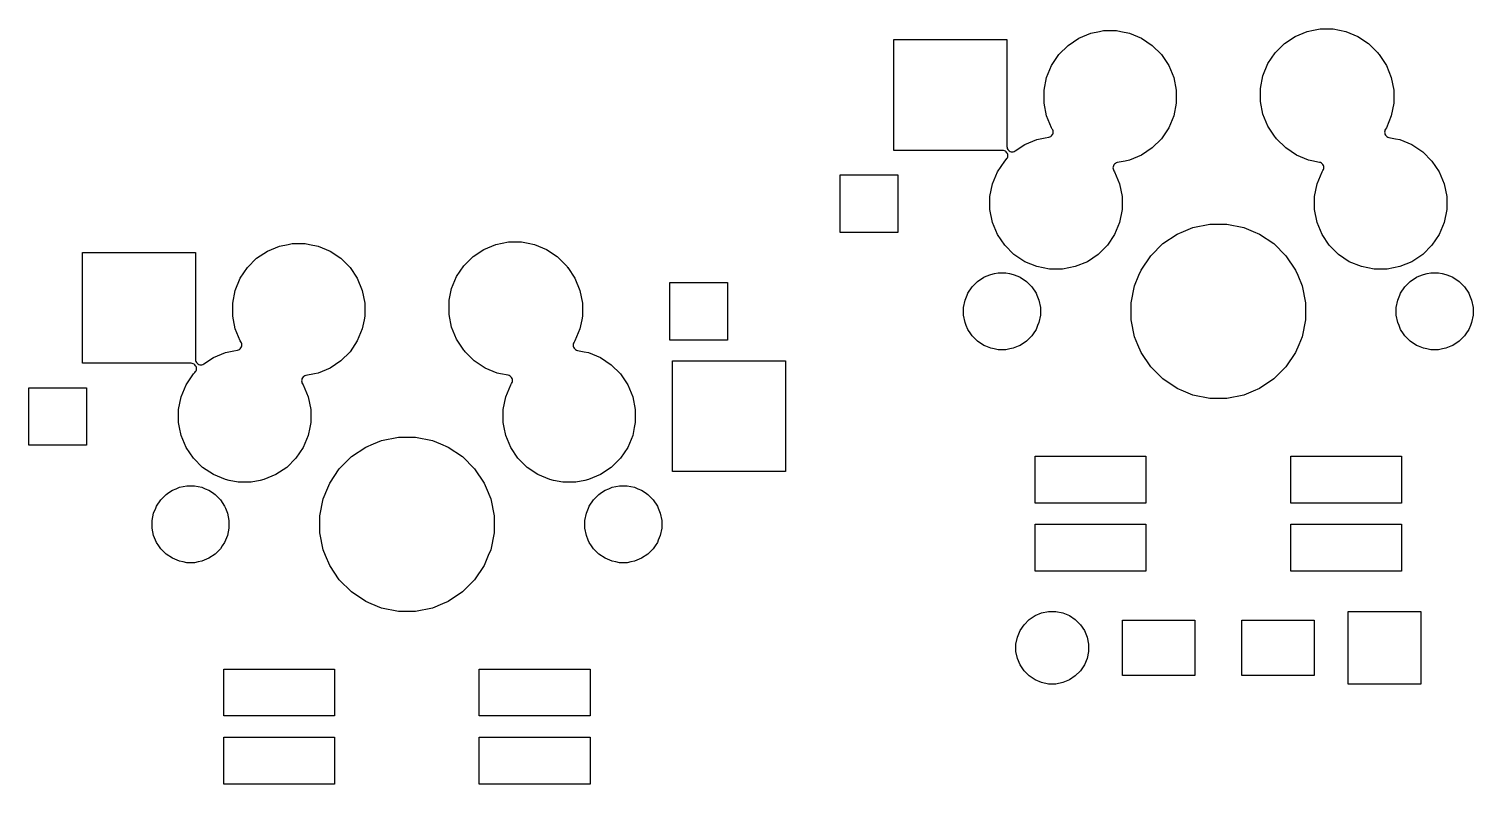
# Model space of a CAD drawing. Extents: x -9 to 124, y -88 to 15.
# Drawn here: x 29.22 to 63.13, y -3.1 to 14.63 of the extents above; entities that cross this region are included whole.
import ezdxf

# ---------------------------------------------------------------- set-up
doc = ezdxf.new("R2010")
doc.units = 0
doc.layers.add('BLACK', color=7, linetype='CONTINUOUS')

msp = doc.modelspace()

# ---------------------------------------------------------------- linework, layer by layer
at = {"layer": 'BLACK', "linetype": 'CONTINUOUS'}
for p, q in [((54.3587, 14.5714), (54.4572, 14.591)), ((54.4572, 14.591), (54.7628, 14.591)), ((54.7628, 14.591), (54.8613, 14.5714)), ((59.2376, 14.5714), (59.3874, 14.6012)), ((59.3874, 14.6012), (59.5372, 14.631)), ((59.5372, 14.631), (59.8428, 14.631)), ((59.8428, 14.631), (59.9926, 14.6012)), ((59.9926, 14.6012), (60.1424, 14.5714)), ((49.534, 11.779), (49.534, 14.381)), ((49.534, 14.381), (52.186, 14.381)), ((52.186, 14.381), (52.186, 11.8681)), ((53.4053, 14.0287), (53.6213, 14.2447)), ((53.6213, 14.2447), (53.8753, 14.4145)), ((53.8753, 14.4145), (54.1576, 14.5314)), ((54.1576, 14.5314), (54.3587, 14.5714)), ((54.8613, 14.5714), (55.0624, 14.5314)), ((55.0624, 14.5314), (55.3447, 14.4145)), ((55.3447, 14.4145), (55.5987, 14.2447)), ((55.5987, 14.2447), (55.8147, 14.0287)), ((58.4853, 14.0687), (58.7013, 14.2847)), ((58.7013, 14.2847), (58.9553, 14.4545)), ((58.9553, 14.4545), (59.2376, 14.5714)), ((60.1424, 14.5714), (60.4247, 14.4545)), ((60.4247, 14.4545), (60.6787, 14.2847)), ((60.6787, 14.2847), (60.8947, 14.0687)), ((53.2355, 13.7747), (53.4053, 14.0287)), ((55.8147, 14.0287), (55.9845, 13.7747)), ((58.3155, 13.8147), (58.4853, 14.0687)), ((60.8947, 14.0687), (60.908, 14.0488)), ((60.908, 14.0488), (60.9236, 14.0299)), ((60.9236, 14.0299), (60.9247, 14.0287)), ((60.9247, 14.0287), (61.0945, 13.7747)), ((53.1186, 13.4924), (53.2355, 13.7747)), ((55.9845, 13.7747), (56.1014, 13.4924)), ((58.1986, 13.5324), (58.3155, 13.8147)), ((61.0945, 13.7747), (61.2114, 13.4924)), ((53.059, 13.1928), (53.1186, 13.4924)), ((56.1014, 13.4924), (56.161, 13.1928)), ((58.139, 13.2328), (58.1986, 13.5324)), ((58.139, 12.9272), (58.139, 13.2328)), ((61.2114, 13.4924), (61.271, 13.1928)), ((53.059, 12.8872), (53.059, 13.1928)), ((53.1186, 12.5876), (53.059, 12.8872)), ((56.161, 12.8872), (56.1014, 12.5876)), ((56.161, 13.1928), (56.161, 12.8872)), ((58.1986, 12.6276), (58.139, 12.9272)), ((61.271, 12.8872), (61.2114, 12.5876)), ((61.271, 13.1928), (61.271, 12.8872)), ((53.2355, 12.3053), (53.1186, 12.5876)), ((56.1014, 12.5876), (55.9845, 12.3053)), ((58.3155, 12.3453), (58.1986, 12.6276)), ((61.2114, 12.5876), (61.0945, 12.3053)), ((53.2523, 12.2802), (53.2355, 12.3053)), ((53.2355, 12.3053), (53.2355, 12.3053)), ((53.2639, 12.2586), (53.2523, 12.2802)), ((53.271, 12.2351), (53.2639, 12.2586)), ((53.2734, 12.2107), (53.271, 12.2351)), ((53.271, 12.1863), (53.2734, 12.2107)), ((55.9845, 12.3053), (55.8147, 12.0513)), ((58.4853, 12.0913), (58.3155, 12.3453)), ((61.0555, 12.2298), (61.0531, 12.2055)), ((61.0626, 12.2533), (61.0555, 12.2298)), ((61.0741, 12.2749), (61.0626, 12.2533)), ((61.0945, 12.3053), (61.0741, 12.2749)), ((52.186, 11.8681), (52.1884, 11.8438)), ((52.3804, 11.7642), (52.6053, 11.9145)), ((52.6053, 11.9145), (52.8876, 12.0314)), ((52.8876, 12.0314), (53.0877, 12.0712)), ((53.0877, 12.0712), (53.1728, 12.0881)), ((53.1728, 12.0881), (53.1962, 12.0952)), ((53.1962, 12.0952), (53.2178, 12.1068)), ((53.2178, 12.1068), (53.2368, 12.1223)), ((53.2368, 12.1223), (53.2523, 12.1413)), ((53.2523, 12.1413), (53.2639, 12.1629)), ((53.2639, 12.1629), (53.271, 12.1863)), ((55.8147, 12.0513), (55.5987, 11.8353)), ((58.4864, 12.0901), (58.4853, 12.0913)), ((58.502, 12.0712), (58.4864, 12.0901)), ((58.5153, 12.0513), (58.502, 12.0712)), ((58.7313, 11.8353), (58.5153, 12.0513)), ((61.0531, 12.2055), (61.0555, 12.1811)), ((61.0555, 12.1811), (61.0626, 12.1576)), ((61.0626, 12.1576), (61.0741, 12.136)), ((61.0741, 12.136), (61.0897, 12.1171)), ((61.0897, 12.1171), (61.1086, 12.1015)), ((61.1086, 12.1015), (61.1302, 12.09)), ((61.1302, 12.09), (61.1537, 12.0829)), ((61.1537, 12.0829), (61.3124, 12.0513)), ((61.3124, 12.0513), (61.4124, 12.0314)), ((61.4124, 12.0314), (61.6947, 11.9145)), ((61.6947, 11.9145), (61.9487, 11.7447)), ((52.0838, 11.779), (49.534, 11.779)), ((51.9655, 11.2747), (52.1353, 11.5287)), ((52.1082, 11.7766), (52.0838, 11.779)), ((52.1316, 11.7695), (52.1082, 11.7766)), ((52.1532, 11.7579), (52.1316, 11.7695)), ((52.1353, 11.5287), (52.1722, 11.5656)), ((52.1722, 11.7424), (52.1532, 11.7579)), ((52.1877, 11.7234), (52.1722, 11.7424)), ((52.1722, 11.5656), (52.1877, 11.5846)), ((52.1993, 11.7018), (52.1877, 11.7234)), ((52.1877, 11.5846), (52.1993, 11.6062)), ((52.1884, 11.8438), (52.1955, 11.8203)), ((52.1955, 11.8203), (52.2071, 11.7987)), ((52.2064, 11.6784), (52.1993, 11.7018)), ((52.1993, 11.6062), (52.2064, 11.6296)), ((52.2088, 11.654), (52.2064, 11.6784)), ((52.2064, 11.6296), (52.2088, 11.654)), ((52.2071, 11.7987), (52.2226, 11.7798)), ((52.2226, 11.7798), (52.2416, 11.7642)), ((52.2416, 11.7642), (52.2632, 11.7527)), ((52.2632, 11.7527), (52.2866, 11.7456)), ((52.2866, 11.7456), (52.311, 11.7432)), ((52.311, 11.7432), (52.3354, 11.7456)), ((52.3354, 11.7456), (52.3588, 11.7527)), ((52.3588, 11.7527), (52.3804, 11.7642)), ((54.9639, 11.529), (54.7772, 11.4919)), ((55.0624, 11.5486), (54.9639, 11.529)), ((55.3447, 11.6655), (55.0624, 11.5486)), ((55.5987, 11.8353), (55.3447, 11.6655)), ((58.9853, 11.6655), (58.7313, 11.8353)), ((59.2676, 11.5486), (58.9853, 11.6655)), ((59.3451, 11.5332), (59.2676, 11.5486)), ((59.5263, 11.4971), (59.3451, 11.5332)), ((61.9487, 11.7447), (62.1647, 11.5287)), ((62.1647, 11.5287), (62.3345, 11.2747)), ((48.274, 9.854), (48.274, 11.206)), ((48.274, 11.206), (49.626, 11.206)), ((49.626, 11.206), (49.626, 9.854)), ((51.8486, 10.9924), (51.9655, 11.2747)), ((54.679, 11.3937), (54.6766, 11.3693)), ((54.6766, 11.3693), (54.679, 11.3449)), ((54.6861, 11.4171), (54.679, 11.3937)), ((54.679, 11.3449), (54.6861, 11.3214)), ((54.6977, 11.4387), (54.6861, 11.4171)), ((54.6861, 11.3214), (54.6977, 11.2998)), ((54.7132, 11.4577), (54.6977, 11.4387)), ((54.6977, 11.2998), (54.7145, 11.2747)), ((54.7322, 11.4732), (54.7132, 11.4577)), ((54.7145, 11.2747), (54.8314, 10.9924)), ((54.7538, 11.4848), (54.7322, 11.4732)), ((54.7772, 11.4919), (54.7538, 11.4848)), ((59.4686, 10.9924), (59.5855, 11.2747)), ((59.5498, 11.49), (59.5263, 11.4971)), ((59.5714, 11.4785), (59.5498, 11.49)), ((59.5903, 11.4629), (59.5714, 11.4785)), ((59.5855, 11.2747), (59.6059, 11.3051)), ((59.6059, 11.444), (59.5903, 11.4629)), ((59.6174, 11.4224), (59.6059, 11.444)), ((59.6059, 11.3051), (59.6174, 11.3267)), ((59.6245, 11.3989), (59.6174, 11.4224)), ((59.6174, 11.3267), (59.6245, 11.3502)), ((59.6269, 11.3745), (59.6245, 11.3989)), ((59.6245, 11.3502), (59.6269, 11.3745)), ((62.3345, 11.2747), (62.4514, 10.9924)), ((51.789, 10.6928), (51.8486, 10.9924)), ((54.8314, 10.9924), (54.891, 10.6928)), ((59.409, 10.6928), (59.4686, 10.9924)), ((62.4514, 10.9924), (62.511, 10.6928)), ((51.789, 10.3872), (51.789, 10.6928)), ((54.891, 10.6928), (54.891, 10.3872)), ((59.409, 10.3872), (59.409, 10.6928)), ((62.511, 10.6928), (62.511, 10.3872)), ((51.8486, 10.0876), (51.789, 10.3872)), ((54.891, 10.3872), (54.8314, 10.0876)), ((59.4686, 10.0876), (59.409, 10.3872)), ((62.511, 10.3872), (62.4514, 10.0876)), ((49.626, 9.854), (48.274, 9.854)), ((51.9655, 9.80533), (51.8486, 10.0876)), ((54.8314, 10.0876), (54.7145, 9.80533)), ((56.1814, 9.81217), (56.3355, 9.87602)), ((56.3355, 9.87602), (56.5535, 9.96632)), ((56.5535, 9.96632), (56.9486, 10.0449)), ((56.9486, 10.0449), (57.3514, 10.0449)), ((57.3514, 10.0449), (57.7465, 9.96632)), ((57.7465, 9.96632), (57.9645, 9.87602)), ((57.9645, 9.87602), (58.1186, 9.81217)), ((59.5855, 9.80533), (59.4686, 10.0876)), ((62.4514, 10.0876), (62.3345, 9.80533)), ((34.8253, 9.41448), (35.1076, 9.5314)), ((35.1076, 9.5314), (35.3087, 9.5714)), ((35.3087, 9.5714), (35.4072, 9.591)), ((35.4072, 9.591), (35.7128, 9.591)), ((35.7128, 9.591), (35.8113, 9.5714)), ((35.8113, 9.5714), (36.0124, 9.5314)), ((36.0124, 9.5314), (36.2947, 9.41448)), ((39.9053, 9.45448), (40.1876, 9.5714)), ((40.1876, 9.5714), (40.3374, 9.6012)), ((40.3374, 9.6012), (40.4872, 9.631)), ((40.4872, 9.631), (40.7928, 9.631)), ((40.7928, 9.631), (40.9426, 9.6012)), ((40.9426, 9.6012), (41.0924, 9.5714)), ((41.0924, 9.5714), (41.3747, 9.45448)), ((52.1353, 9.55129), (51.9655, 9.80533)), ((52.3513, 9.33526), (52.1353, 9.55129)), ((54.5447, 9.55129), (54.3287, 9.33526)), ((54.7145, 9.80533), (54.5447, 9.55129)), ((55.5616, 9.30355), (55.8465, 9.58838)), ((55.8465, 9.58838), (56.1814, 9.81217)), ((58.1186, 9.81217), (58.4535, 9.58838)), ((58.4535, 9.58838), (58.7384, 9.30355)), ((59.7553, 9.55129), (59.5855, 9.80533)), ((59.9713, 9.33526), (59.7553, 9.55129)), ((62.1647, 9.55129), (61.9487, 9.33526)), ((62.3345, 9.80533), (62.1647, 9.55129)), ((30.484, 6.779), (30.484, 9.381)), ((30.484, 9.381), (33.136, 9.381)), ((33.136, 9.381), (33.136, 6.86815)), ((34.3553, 9.02871), (34.5713, 9.24474)), ((34.5713, 9.24474), (34.8253, 9.41448)), ((36.2947, 9.41448), (36.5487, 9.24474)), ((36.5487, 9.24474), (36.7647, 9.02871)), ((39.4353, 9.0687), (39.6513, 9.28474)), ((39.6513, 9.28474), (39.9053, 9.45448)), ((41.3747, 9.45448), (41.6287, 9.28474)), ((41.6287, 9.28474), (41.8447, 9.0687)), ((52.6053, 9.16552), (52.3513, 9.33526)), ((52.8876, 9.0486), (52.6053, 9.16552)), ((54.0747, 9.16552), (53.7924, 9.0486)), ((54.3287, 9.33526), (54.0747, 9.16552)), ((55.3378, 8.96862), (55.5616, 9.30355)), ((58.7384, 9.30355), (58.9622, 8.96862)), ((60.2253, 9.16552), (59.9713, 9.33526)), ((60.5076, 9.0486), (60.2253, 9.16552)), ((61.6947, 9.16552), (61.4124, 9.0486)), ((61.9487, 9.33526), (61.6947, 9.16552)), ((34.1855, 8.77467), (34.3553, 9.02871)), ((36.7647, 9.02871), (36.9345, 8.77467)), ((39.2655, 8.81467), (39.4353, 9.0687)), ((41.8447, 9.0687), (41.858, 9.0488)), ((41.858, 9.0488), (41.8736, 9.02987)), ((41.8736, 9.02987), (41.8747, 9.02871)), ((41.8747, 9.02871), (42.0445, 8.77467)), ((51.6428, 8.79925), (51.6975, 8.82192)), ((51.6975, 8.82192), (51.8069, 8.86724)), ((51.8069, 8.86724), (51.894, 8.88457)), ((51.894, 8.88457), (51.9812, 8.9019)), ((51.9812, 8.9019), (52.1588, 8.9019)), ((52.1588, 8.9019), (52.246, 8.88457)), ((52.246, 8.88457), (52.3331, 8.86724)), ((52.3331, 8.86724), (52.4425, 8.82192)), ((52.4425, 8.82192), (52.4972, 8.79925)), ((53.0374, 9.0188), (52.8876, 9.0486)), ((53.1872, 8.989), (53.0374, 9.0188)), ((53.4928, 8.989), (53.1872, 8.989)), ((53.6426, 9.0188), (53.4928, 8.989)), ((53.7924, 9.0486), (53.6426, 9.0188)), ((55.1837, 8.59647), (55.287, 8.846)), ((55.287, 8.846), (55.3378, 8.96862)), ((58.9622, 8.96862), (59.013, 8.846)), ((59.013, 8.846), (59.1163, 8.59647)), ((60.6574, 9.0188), (60.5076, 9.0486)), ((60.8072, 8.989), (60.6574, 9.0188)), ((61.1128, 8.989), (60.8072, 8.989)), ((61.2626, 9.0188), (61.1128, 8.989)), ((61.4124, 9.0486), (61.2626, 9.0188)), ((61.8028, 8.79925), (61.8575, 8.82192)), ((61.8575, 8.82192), (61.9669, 8.86724)), ((61.9669, 8.86724), (62.054, 8.88457)), ((62.054, 8.88457), (62.1412, 8.9019)), ((62.1412, 8.9019), (62.3188, 8.9019)), ((62.3188, 8.9019), (62.406, 8.88457)), ((62.406, 8.88457), (62.4931, 8.86724)), ((62.4931, 8.86724), (62.6025, 8.82192)), ((62.6025, 8.82192), (62.6572, 8.79925)), ((34.009, 8.19276), (34.0686, 8.49241)), ((34.0686, 8.49241), (34.1855, 8.77467)), ((34.0686, 8.49241), (34.0686, 8.49241)), ((36.9345, 8.77467), (37.0514, 8.49241)), ((37.0514, 8.49241), (37.0514, 8.49241)), ((37.0514, 8.49241), (37.111, 8.19276)), ((39.1251, 8.41448), (39.1486, 8.53241)), ((39.1486, 8.53241), (39.2655, 8.81467)), ((42.0445, 8.77467), (42.1614, 8.49241)), ((42.1614, 8.49241), (42.1614, 8.49241)), ((42.1614, 8.49241), (42.221, 8.19276)), ((44.274, 7.324), (44.274, 8.676)), ((44.274, 8.676), (45.626, 8.676)), ((45.626, 8.676), (45.626, 7.324)), ((51.2707, 8.42721), (51.3694, 8.57493)), ((51.3694, 8.57493), (51.4951, 8.70055)), ((51.3694, 8.57493), (51.3694, 8.57493)), ((51.4951, 8.70055), (51.4961, 8.70122)), ((51.4961, 8.70122), (51.6428, 8.79925)), ((52.4972, 8.79925), (52.6439, 8.70122)), ((52.6439, 8.70122), (52.6449, 8.70055)), ((52.6449, 8.70055), (52.7706, 8.57493)), ((52.7706, 8.57493), (52.7706, 8.57493)), ((52.7706, 8.57493), (52.8693, 8.42721)), ((55.1051, 8.20141), (55.1837, 8.59647)), ((59.1163, 8.59647), (59.1949, 8.20141)), ((61.4307, 8.42721), (61.5294, 8.57493)), ((61.5294, 8.57493), (61.6551, 8.70055)), ((61.5294, 8.57493), (61.5294, 8.57493)), ((61.6551, 8.70055), (61.6561, 8.70122)), ((61.6561, 8.70122), (61.8028, 8.79925)), ((62.6572, 8.79925), (62.8039, 8.70122)), ((62.8039, 8.70122), (62.8049, 8.70055)), ((62.8049, 8.70055), (62.9306, 8.57493)), ((62.9306, 8.57493), (62.9306, 8.57493)), ((62.9306, 8.57493), (63.0293, 8.42721)), ((34.009, 7.88724), (34.009, 8.19276)), ((37.111, 8.19276), (37.111, 7.88724)), ((39.089, 8.23276), (39.095, 8.26307)), ((39.089, 7.92724), (39.089, 8.23276)), ((39.095, 8.26307), (39.1251, 8.41448)), ((42.221, 8.19276), (42.221, 7.88724)), ((51.1681, 8.08883), (51.2028, 8.26307)), ((51.2028, 8.26307), (51.2516, 8.381)), ((51.2516, 8.381), (51.2707, 8.42721)), ((52.8693, 8.42721), (52.8884, 8.381)), ((52.8884, 8.381), (52.9372, 8.26307)), ((52.9372, 8.26307), (52.9719, 8.08883)), ((55.1051, 7.79859), (55.1051, 8.20141)), ((59.1949, 8.20141), (59.1949, 7.79859)), ((61.3281, 8.08883), (61.3628, 8.26307)), ((61.3628, 8.26307), (61.4116, 8.381)), ((61.4116, 8.381), (61.4307, 8.42721)), ((63.0293, 8.42721), (63.0484, 8.381)), ((63.0484, 8.381), (63.0972, 8.26307)), ((63.0972, 8.26307), (63.1319, 8.08883)), ((34.0266, 7.79859), (34.009, 7.88724)), ((37.111, 7.88724), (37.0934, 7.79859)), ((39.1486, 7.62759), (39.089, 7.92724)), ((42.221, 7.88724), (42.2034, 7.79859)), ((51.1681, 7.91117), (51.1681, 8.08883)), ((51.2028, 7.73692), (51.1681, 7.91117)), ((52.9719, 7.91117), (52.9372, 7.73692)), ((52.9719, 8.08883), (52.9719, 7.91117)), ((61.3281, 7.91117), (61.3281, 8.08883)), ((61.3628, 7.73692), (61.3281, 7.91117)), ((63.1319, 7.91117), (63.0972, 7.73692)), ((63.1319, 8.08883), (63.1319, 7.91117)), ((34.0686, 7.58759), (34.0266, 7.79859)), ((34.1855, 7.30533), (34.0686, 7.58759)), ((37.0514, 7.58759), (36.9345, 7.30533)), ((37.0934, 7.79859), (37.0514, 7.58759)), ((39.2655, 7.34533), (39.1486, 7.62759)), ((42.1614, 7.58759), (42.0445, 7.30533)), ((42.2034, 7.79859), (42.1614, 7.58759)), ((51.2332, 7.66348), (51.2028, 7.73692)), ((51.2707, 7.57279), (51.2332, 7.66348)), ((51.3401, 7.46897), (51.2707, 7.57279)), ((51.3694, 7.42507), (51.3401, 7.46897)), ((52.7999, 7.46897), (52.7706, 7.42507)), ((52.8693, 7.57279), (52.7999, 7.46897)), ((52.9068, 7.66348), (52.8693, 7.57279)), ((52.9372, 7.73692), (52.9068, 7.66348)), ((55.1837, 7.40353), (55.1051, 7.79859)), ((59.1949, 7.79859), (59.1163, 7.40353)), ((61.3932, 7.66348), (61.3628, 7.73692)), ((61.4307, 7.57279), (61.3932, 7.66348)), ((61.5001, 7.46897), (61.4307, 7.57279)), ((61.5294, 7.42507), (61.5001, 7.46897)), ((62.9599, 7.46897), (62.9306, 7.42507)), ((63.0293, 7.57279), (62.9599, 7.46897)), ((63.0668, 7.66348), (63.0293, 7.57279)), ((63.0972, 7.73692), (63.0668, 7.66348)), ((34.1678, 7.10679), (34.1868, 7.12233)), ((34.1855, 7.30532), (34.1855, 7.30533)), ((34.2023, 7.28017), (34.1855, 7.30532)), ((34.1868, 7.12233), (34.2023, 7.14128)), ((34.2139, 7.25856), (34.2023, 7.28017)), ((34.2023, 7.14128), (34.2139, 7.16289)), ((34.221, 7.23511), (34.2139, 7.25856)), ((34.2139, 7.16289), (34.221, 7.18634)), ((34.2234, 7.21072), (34.221, 7.23511)), ((34.221, 7.18634), (34.2234, 7.21072)), ((36.9345, 7.30533), (36.7647, 7.05129)), ((39.4353, 7.09129), (39.2655, 7.34533)), ((42.0055, 7.22984), (42.0031, 7.20546)), ((42.0031, 7.20546), (42.0055, 7.18107)), ((42.0126, 7.25329), (42.0055, 7.22984)), ((42.0055, 7.18107), (42.0126, 7.15762)), ((42.0241, 7.27489), (42.0126, 7.25329)), ((42.0126, 7.15762), (42.0241, 7.13601)), ((42.0445, 7.30533), (42.0241, 7.27489)), ((42.0241, 7.13601), (42.0397, 7.11707)), ((45.626, 7.324), (44.274, 7.324)), ((51.4951, 7.29945), (51.3694, 7.42507)), ((51.6428, 7.20075), (51.4951, 7.29945)), ((51.4951, 7.29945), (51.4951, 7.29945)), ((51.6903, 7.18107), (51.6428, 7.20075)), ((51.8069, 7.13276), (51.6903, 7.18107)), ((51.8858, 7.11707), (51.8069, 7.13276)), ((52.3331, 7.13276), (52.2542, 7.11707)), ((52.4497, 7.18107), (52.3331, 7.13276)), ((52.4972, 7.20075), (52.4497, 7.18107)), ((52.6449, 7.29945), (52.4972, 7.20075)), ((52.7706, 7.42507), (52.6449, 7.29945)), ((52.6449, 7.29945), (52.6449, 7.29945)), ((55.2635, 7.21072), (55.1837, 7.40353)), ((55.3378, 7.03138), (55.2635, 7.21072)), ((59.0365, 7.21072), (58.9622, 7.03138)), ((59.1163, 7.40353), (59.0365, 7.21072)), ((61.6551, 7.29945), (61.5294, 7.42507)), ((61.8028, 7.20075), (61.6551, 7.29945)), ((61.6551, 7.29945), (61.6551, 7.29945)), ((61.8503, 7.18107), (61.8028, 7.20075)), ((61.9669, 7.13276), (61.8503, 7.18107)), ((62.0458, 7.11707), (61.9669, 7.13276)), ((62.4931, 7.13276), (62.4142, 7.11707)), ((62.6097, 7.18107), (62.4931, 7.13276)), ((62.6572, 7.20075), (62.6097, 7.18107)), ((62.8049, 7.29945), (62.6572, 7.20075)), ((62.9306, 7.42507), (62.8049, 7.29945)), ((62.8049, 7.29945), (62.8049, 7.29945)), ((33.136, 6.86815), (33.1384, 6.84376)), ((33.1384, 6.84376), (33.1455, 6.82031)), ((33.1455, 6.82031), (33.1571, 6.7987)), ((33.1571, 6.7987), (33.1726, 6.77976)), ((33.3304, 6.76421), (33.5553, 6.91448)), ((33.5553, 6.91448), (33.8376, 7.0314)), ((33.8376, 7.0314), (34.0377, 7.0712)), ((34.0377, 7.0712), (34.1228, 7.08812)), ((34.1228, 7.08812), (34.1462, 7.09524)), ((34.1462, 7.09524), (34.1678, 7.10679)), ((36.5487, 6.83526), (36.2947, 6.66552)), ((36.7647, 7.05129), (36.5487, 6.83526)), ((39.4364, 7.09013), (39.4353, 7.09129)), ((39.452, 7.0712), (39.4364, 7.09013)), ((39.4653, 7.05129), (39.452, 7.0712)), ((39.6813, 6.83526), (39.4653, 7.05129)), ((39.9353, 6.66552), (39.6813, 6.83526)), ((42.0397, 7.11707), (42.0586, 7.10152)), ((42.0586, 7.10152), (42.0802, 7.08997)), ((42.0802, 7.08997), (42.1037, 7.08286)), ((42.1037, 7.08286), (42.2624, 7.0513)), ((42.2624, 7.0513), (42.3624, 7.0314)), ((42.3624, 7.0314), (42.6447, 6.91448)), ((42.6447, 6.91448), (42.8987, 6.74474)), ((44.334, 4.239), (44.334, 6.841)), ((44.334, 6.841), (46.986, 6.841)), ((46.986, 6.841), (46.986, 4.239)), ((51.9812, 7.0981), (51.8858, 7.11707)), ((52.1588, 7.0981), (51.9812, 7.0981)), ((52.2542, 7.11707), (52.1588, 7.0981)), ((55.5616, 6.69645), (55.3378, 7.03138)), ((58.9622, 7.03138), (58.7384, 6.69645)), ((62.1412, 7.0981), (62.0458, 7.11707)), ((62.3188, 7.0981), (62.1412, 7.0981)), ((62.4142, 7.11707), (62.3188, 7.0981)), ((33.0338, 6.779), (30.484, 6.779)), ((32.9155, 6.27467), (33.0853, 6.5287)), ((33.0582, 6.7766), (33.0338, 6.779)), ((33.0816, 6.76948), (33.0582, 6.7766)), ((33.1032, 6.75793), (33.0816, 6.76948)), ((33.0853, 6.5287), (33.1222, 6.56562)), ((33.1222, 6.74239), (33.1032, 6.75793)), ((33.1377, 6.72345), (33.1222, 6.74239)), ((33.1222, 6.56562), (33.1377, 6.58455)), ((33.1493, 6.70184), (33.1377, 6.72345)), ((33.1377, 6.58455), (33.1493, 6.60617)), ((33.1564, 6.67839), (33.1493, 6.70184)), ((33.1493, 6.60617), (33.1564, 6.62961)), ((33.1588, 6.654), (33.1564, 6.67839)), ((33.1564, 6.62961), (33.1588, 6.654)), ((33.1726, 6.77976), (33.1916, 6.76422)), ((33.1916, 6.76422), (33.2132, 6.75267)), ((33.2132, 6.75267), (33.2366, 6.74555)), ((33.2366, 6.74555), (33.261, 6.74315)), ((33.261, 6.74315), (33.2854, 6.74555)), ((33.2854, 6.74555), (33.3088, 6.75267)), ((33.3088, 6.75267), (33.3304, 6.76421)), ((35.6632, 6.45767), (35.6477, 6.43872)), ((35.6822, 6.47321), (35.6632, 6.45767)), ((35.7038, 6.48476), (35.6822, 6.47321)), ((35.7272, 6.49187), (35.7038, 6.48476)), ((35.9259, 6.5314), (35.7272, 6.49187)), ((36.0124, 6.5486), (35.9259, 6.5314)), ((36.2947, 6.66552), (36.0124, 6.5486)), ((40.2176, 6.5486), (39.9353, 6.66552)), ((40.2951, 6.53319), (40.2176, 6.5486)), ((40.4763, 6.49714), (40.2951, 6.53319)), ((40.4998, 6.49003), (40.4763, 6.49714)), ((40.5214, 6.47848), (40.4998, 6.49003)), ((40.5403, 6.46293), (40.5214, 6.47848)), ((40.5559, 6.44399), (40.5403, 6.46293)), ((40.5674, 6.42238), (40.5559, 6.44399)), ((42.8987, 6.74474), (43.1147, 6.5287)), ((43.1147, 6.5287), (43.2845, 6.27467)), ((55.8465, 6.41162), (55.5616, 6.69645)), ((58.7384, 6.69645), (58.4535, 6.41162)), ((29.224, 4.854), (29.224, 6.206)), ((29.224, 6.206), (30.576, 6.206)), ((30.576, 6.206), (30.576, 4.854)), ((32.7986, 5.99241), (32.9155, 6.27467)), ((35.629, 6.39366), (35.6266, 6.36928)), ((35.6266, 6.36928), (35.629, 6.34489)), ((35.6361, 6.41711), (35.629, 6.39366)), ((35.629, 6.34489), (35.6361, 6.32144)), ((35.6477, 6.43872), (35.6361, 6.41711)), ((35.6361, 6.32144), (35.6477, 6.29983)), ((35.6477, 6.29983), (35.6645, 6.27467)), ((35.6645, 6.27467), (35.7814, 5.99241)), ((40.4186, 5.99241), (40.5355, 6.27467)), ((40.5355, 6.27467), (40.5559, 6.30511)), ((40.5559, 6.30511), (40.5674, 6.32671)), ((40.5745, 6.39893), (40.5674, 6.42238)), ((40.5674, 6.32671), (40.5745, 6.35016)), ((40.5769, 6.37454), (40.5745, 6.39893)), ((40.5745, 6.35016), (40.5769, 6.37454)), ((43.2845, 6.27467), (43.4014, 5.99241)), ((56.1814, 6.18783), (55.8465, 6.41162)), ((56.3355, 6.12398), (56.1814, 6.18783)), ((56.5535, 6.03368), (56.3355, 6.12398)), ((57.9645, 6.12398), (57.7465, 6.03368)), ((58.1186, 6.18783), (57.9645, 6.12398)), ((58.4535, 6.41162), (58.1186, 6.18783)), ((32.739, 5.69276), (32.7986, 5.99241)), ((32.7986, 5.99241), (32.7986, 5.99241)), ((35.7814, 5.99241), (35.7814, 5.99241)), ((35.7814, 5.99241), (35.841, 5.69276)), ((40.359, 5.69276), (40.4186, 5.99241)), ((40.4186, 5.99241), (40.4186, 5.99241)), ((43.4014, 5.99241), (43.4014, 5.99241)), ((43.4014, 5.99241), (43.461, 5.69276)), ((56.9486, 5.9551), (56.5535, 6.03368)), ((57.3514, 5.9551), (56.9486, 5.9551)), ((57.7465, 6.03368), (57.3514, 5.9551)), ((32.739, 5.38724), (32.739, 5.69276)), ((35.841, 5.69276), (35.841, 5.38724)), ((40.359, 5.38724), (40.359, 5.69276)), ((43.461, 5.69276), (43.461, 5.38724)), ((32.7614, 5.27467), (32.739, 5.38724)), ((32.7986, 5.08759), (32.7614, 5.27467)), ((32.9155, 4.80533), (32.7986, 5.08759)), ((35.7814, 5.08759), (35.6645, 4.80533)), ((35.8186, 5.27467), (35.7814, 5.08759)), ((35.841, 5.38724), (35.8186, 5.27467)), ((40.3814, 5.27467), (40.359, 5.38724)), ((40.4186, 5.08759), (40.3814, 5.27467)), ((40.5355, 4.80533), (40.4186, 5.08759)), ((43.4014, 5.08759), (43.2845, 4.80533)), ((43.4386, 5.27467), (43.4014, 5.08759)), ((43.461, 5.38724), (43.4386, 5.27467)), ((30.576, 4.854), (29.224, 4.854)), ((33.0853, 4.55129), (32.9155, 4.80533)), ((35.6645, 4.80533), (35.4947, 4.55129)), ((36.7965, 4.58838), (37.1314, 4.81217)), ((37.1314, 4.81217), (37.3126, 4.88724)), ((37.3126, 4.88724), (37.5035, 4.96632)), ((37.5035, 4.96632), (37.8986, 5.0449)), ((37.8986, 5.0449), (38.3014, 5.0449)), ((38.3014, 5.0449), (38.6965, 4.96632)), ((38.6965, 4.96632), (38.8874, 4.88724)), ((38.8874, 4.88724), (39.0686, 4.81217)), ((39.0686, 4.81217), (39.4035, 4.58838)), ((40.7053, 4.55129), (40.5355, 4.80533)), ((43.2845, 4.80533), (43.1147, 4.55129)), ((33.3013, 4.33526), (33.0853, 4.55129)), ((35.4947, 4.55129), (35.2787, 4.33526)), ((36.5116, 4.30355), (36.7965, 4.58838)), ((39.4035, 4.58838), (39.6884, 4.30355)), ((40.9213, 4.33526), (40.7053, 4.55129)), ((43.1147, 4.55129), (42.8987, 4.33526)), ((52.849, 3.499), (52.849, 4.601)), ((52.849, 4.601), (55.451, 4.601)), ((55.451, 4.601), (55.451, 3.499)), ((58.849, 3.499), (58.849, 4.601)), ((58.849, 4.601), (61.451, 4.601)), ((61.451, 4.601), (61.451, 3.499)), ((33.5553, 4.16552), (33.3013, 4.33526)), ((33.8376, 4.0486), (33.5553, 4.16552)), ((35.0247, 4.16552), (34.7424, 4.0486)), ((35.2787, 4.33526), (35.0247, 4.16552)), ((36.2878, 3.96862), (36.5116, 4.30355)), ((39.6884, 4.30355), (39.9122, 3.96862)), ((41.1753, 4.16552), (40.9213, 4.33526)), ((41.4576, 4.0486), (41.1753, 4.16552)), ((42.6447, 4.16552), (42.3624, 4.0486)), ((42.8987, 4.33526), (42.6447, 4.16552)), ((46.986, 4.239), (44.334, 4.239)), ((32.4451, 3.70055), (32.5077, 3.74239)), ((32.5077, 3.74239), (32.5928, 3.79925)), ((32.5928, 3.79925), (32.6797, 3.83526)), ((32.6797, 3.83526), (32.7569, 3.86724)), ((32.7569, 3.86724), (32.844, 3.88457)), ((32.844, 3.88457), (32.9312, 3.9019)), ((32.9312, 3.9019), (33.1088, 3.9019)), ((33.1088, 3.9019), (33.196, 3.88457)), ((33.196, 3.88457), (33.2831, 3.86724)), ((33.2831, 3.86724), (33.3603, 3.83526)), ((33.3603, 3.83526), (33.4472, 3.79925)), ((33.4472, 3.79925), (33.5323, 3.74239)), ((33.5323, 3.74239), (33.5949, 3.70055)), ((33.9241, 4.0314), (33.8376, 4.0486)), ((34.1372, 3.989), (33.9241, 4.0314)), ((34.4428, 3.989), (34.1372, 3.989)), ((34.6559, 4.0314), (34.4428, 3.989)), ((34.7424, 4.0486), (34.6559, 4.0314)), ((36.1337, 3.59647), (36.2404, 3.854)), ((36.2404, 3.854), (36.2878, 3.96862)), ((39.9122, 3.96862), (39.9596, 3.854)), ((39.9596, 3.854), (40.0663, 3.59647)), ((41.5441, 4.0314), (41.4576, 4.0486)), ((41.7572, 3.989), (41.5441, 4.0314)), ((42.0628, 3.989), (41.7572, 3.989)), ((42.2759, 4.0314), (42.0628, 3.989)), ((42.3624, 4.0486), (42.2759, 4.0314)), ((42.6051, 3.70055), (42.6677, 3.74239)), ((42.6677, 3.74239), (42.7528, 3.79925)), ((42.7528, 3.79925), (42.8397, 3.83526)), ((42.8397, 3.83526), (42.9169, 3.86724)), ((42.9169, 3.86724), (43.004, 3.88457)), ((43.004, 3.88457), (43.0912, 3.9019)), ((43.0912, 3.9019), (43.2688, 3.9019)), ((43.2688, 3.9019), (43.356, 3.88457)), ((43.356, 3.88457), (43.4431, 3.86724)), ((43.4431, 3.86724), (43.5203, 3.83526)), ((43.5203, 3.83526), (43.6072, 3.79925)), ((43.6072, 3.79925), (43.6923, 3.74239)), ((43.6923, 3.74239), (43.7549, 3.70055)), ((32.2016, 3.381), (32.2207, 3.42721)), ((32.2207, 3.42721), (32.3194, 3.57492)), ((32.3194, 3.57493), (32.4451, 3.70055)), ((32.3194, 3.57492), (32.3194, 3.57493)), ((33.5949, 3.70055), (33.7206, 3.57493)), ((33.7206, 3.57493), (33.7206, 3.57492)), ((33.7206, 3.57492), (33.8193, 3.42721)), ((33.8193, 3.42721), (33.8384, 3.381)), ((36.0551, 3.20141), (36.1337, 3.59647)), ((40.0663, 3.59647), (40.1449, 3.20141)), ((42.3616, 3.381), (42.3807, 3.42721)), ((42.3807, 3.42721), (42.4794, 3.57492)), ((42.4794, 3.57493), (42.6051, 3.70055)), ((42.4794, 3.57492), (42.4794, 3.57493)), ((43.7549, 3.70055), (43.8806, 3.57493)), ((43.8806, 3.57493), (43.8806, 3.57492)), ((43.8806, 3.57492), (43.9793, 3.42721)), ((43.9793, 3.42721), (43.9984, 3.381)), ((55.451, 3.499), (52.849, 3.499)), ((61.451, 3.499), (58.849, 3.499)), ((32.1181, 3.08883), (32.1528, 3.26307)), ((32.1181, 2.91117), (32.1181, 3.08883)), ((32.1528, 3.26307), (32.2016, 3.381)), ((33.8384, 3.381), (33.8872, 3.26307)), ((33.8872, 3.26307), (33.9219, 3.08883)), ((33.9219, 3.08883), (33.9219, 2.91117)), ((36.0551, 2.79859), (36.0551, 3.20141)), ((40.1449, 3.20141), (40.1449, 2.79859)), ((42.2781, 3.08883), (42.3128, 3.26307)), ((42.2781, 2.91117), (42.2781, 3.08883)), ((42.3128, 3.26307), (42.3616, 3.381)), ((43.9984, 3.381), (44.0472, 3.26307)), ((44.0472, 3.26307), (44.0819, 3.08883)), ((44.0819, 3.08883), (44.0819, 2.91117)), ((32.1528, 2.73692), (32.1181, 2.91117)), ((32.1981, 2.6275), (32.1528, 2.73692)), ((33.8872, 2.73692), (33.8419, 2.6275)), ((33.9219, 2.91117), (33.8872, 2.73692)), ((36.1337, 2.40353), (36.0551, 2.79859)), ((40.1449, 2.79859), (40.0663, 2.40353)), ((42.3128, 2.73692), (42.2781, 2.91117)), ((42.3581, 2.6275), (42.3128, 2.73692)), ((44.0472, 2.73692), (44.0019, 2.6275)), ((44.0819, 2.91117), (44.0472, 2.73692)), ((52.849, 1.899), (52.849, 3.001)), ((52.849, 3.001), (55.451, 3.001)), ((55.451, 3.001), (55.451, 1.899)), ((58.849, 1.899), (58.849, 3.001)), ((58.849, 3.001), (61.451, 3.001)), ((61.451, 3.001), (61.451, 1.899)), ((32.2207, 2.57279), (32.1981, 2.6275)), ((32.2745, 2.49241), (32.2207, 2.57279)), ((32.3194, 2.42507), (32.2745, 2.49241)), ((32.4451, 2.29945), (32.3194, 2.42507)), ((33.7206, 2.42507), (33.5949, 2.29945)), ((33.7655, 2.49241), (33.7206, 2.42507)), ((33.8193, 2.57279), (33.7655, 2.49241)), ((33.8419, 2.6275), (33.8193, 2.57279)), ((36.1919, 2.26307), (36.1337, 2.40353)), ((40.0663, 2.40353), (40.0081, 2.26307)), ((42.3807, 2.57279), (42.3581, 2.6275)), ((42.4345, 2.49241), (42.3807, 2.57279)), ((42.4794, 2.42507), (42.4345, 2.49241)), ((42.6051, 2.29945), (42.4794, 2.42507)), ((43.8806, 2.42507), (43.7549, 2.29945)), ((43.9255, 2.49241), (43.8806, 2.42507)), ((43.9793, 2.57279), (43.9255, 2.49241)), ((44.0019, 2.6275), (43.9793, 2.57279)), ((32.5928, 2.20075), (32.4451, 2.29945)), ((32.4451, 2.29945), (32.4451, 2.29945)), ((32.6475, 2.17808), (32.5928, 2.20075)), ((32.7569, 2.13276), (32.6475, 2.17808)), ((32.844, 2.11543), (32.7569, 2.13276)), ((32.9312, 2.0981), (32.844, 2.11543)), ((33.1088, 2.0981), (32.9312, 2.0981)), ((33.196, 2.11543), (33.1088, 2.0981)), ((33.2831, 2.13276), (33.196, 2.11543)), ((33.3925, 2.17808), (33.2831, 2.13276)), ((33.4472, 2.20075), (33.3925, 2.17808)), ((33.5949, 2.29945), (33.4472, 2.20075)), ((33.5949, 2.29945), (33.5949, 2.29945)), ((36.2878, 2.03138), (36.1919, 2.26307)), ((40.0081, 2.26307), (39.9122, 2.03138)), ((42.7528, 2.20075), (42.6051, 2.29945)), ((42.6051, 2.29945), (42.6051, 2.29945)), ((42.8075, 2.17808), (42.7528, 2.20075)), ((42.9169, 2.13276), (42.8075, 2.17808)), ((43.004, 2.11543), (42.9169, 2.13276)), ((43.0912, 2.0981), (43.004, 2.11543)), ((43.2688, 2.0981), (43.0912, 2.0981)), ((43.356, 2.11543), (43.2688, 2.0981)), ((43.4431, 2.13276), (43.356, 2.11543)), ((43.5525, 2.17808), (43.4431, 2.13276)), ((43.6072, 2.20075), (43.5525, 2.17808)), ((43.7549, 2.29945), (43.6072, 2.20075)), ((43.7549, 2.29945), (43.7549, 2.29945)), ((36.5116, 1.69645), (36.2878, 2.03138)), ((36.7965, 1.41162), (36.5116, 1.69645)), ((39.6884, 1.69645), (39.4035, 1.41162)), ((39.9122, 2.03138), (39.6884, 1.69645)), ((55.451, 1.899), (52.849, 1.899)), ((61.451, 1.899), (58.849, 1.899)), ((37.1314, 1.18783), (36.7965, 1.41162)), ((39.4035, 1.41162), (39.0686, 1.18783)), ((37.2625, 1.13351), (37.1314, 1.18783)), ((37.5035, 1.03368), (37.2625, 1.13351)), ((37.8986, 0.9551), (37.5035, 1.03368)), ((38.6965, 1.03368), (38.3014, 0.9551)), ((38.9375, 1.13351), (38.6965, 1.03368)), ((39.0686, 1.18783), (38.9375, 1.13351)), ((38.3014, 0.9551), (37.8986, 0.9551)), ((52.589, 0.64248), (52.7075, 0.76101)), ((52.7075, 0.76101), (52.8469, 0.85415)), ((52.8469, 0.85415), (53.0018, 0.9183)), ((53.0018, 0.9183), (53.1662, 0.951)), ((53.1662, 0.951), (53.3338, 0.951)), ((53.3338, 0.951), (53.4982, 0.9183)), ((53.4982, 0.9183), (53.6531, 0.85415)), ((53.6531, 0.85415), (53.7925, 0.76101)), ((53.7925, 0.76101), (53.911, 0.64248)), ((54.899, -0.551), (54.899, 0.751)), ((54.899, 0.751), (56.601, 0.751)), ((56.601, 0.751), (56.601, -0.551)), ((57.699, -0.551), (57.699, 0.751)), ((57.699, 0.751), (59.401, 0.751)), ((59.401, 0.751), (59.401, -0.551)), ((60.199, -0.751), (60.199, 0.951)), ((60.199, 0.951), (61.901, 0.951)), ((61.901, 0.951), (61.901, -0.751)), ((52.399, 0.18382), (52.4317, 0.34823)), ((52.4317, 0.34823), (52.4959, 0.5031)), ((52.4959, 0.5031), (52.589, 0.64248)), ((53.911, 0.64248), (54.0041, 0.5031)), ((54.0041, 0.5031), (54.0683, 0.34823)), ((54.0683, 0.34823), (54.101, 0.18382)), ((52.399, 0.01618), (52.399, 0.18382)), ((52.4317, -0.14823), (52.399, 0.01618)), ((54.101, 0.01618), (54.0683, -0.14823)), ((54.101, 0.18382), (54.101, 0.01618)), ((52.4959, -0.3031), (52.4317, -0.14823)), ((52.589, -0.44248), (52.4959, -0.3031)), ((54.0041, -0.3031), (53.911, -0.44248)), ((54.0683, -0.14823), (54.0041, -0.3031)), ((33.799, -1.501), (33.799, -0.399)), ((33.799, -0.399), (36.401, -0.399)), ((36.401, -0.399), (36.401, -1.501)), ((39.799, -1.501), (39.799, -0.399)), ((39.799, -0.399), (42.401, -0.399)), ((42.401, -0.399), (42.401, -1.501)), ((52.7075, -0.56102), (52.589, -0.44248)), ((52.8469, -0.65415), (52.7075, -0.56102)), ((53.0018, -0.7183), (52.8469, -0.65415)), ((53.6531, -0.65415), (53.4982, -0.7183)), ((53.7925, -0.56102), (53.6531, -0.65415)), ((53.911, -0.44248), (53.7925, -0.56102)), ((56.601, -0.551), (54.899, -0.551)), ((59.401, -0.551), (57.699, -0.551)), ((53.1662, -0.751), (53.0018, -0.7183)), ((53.3338, -0.751), (53.1662, -0.751)), ((53.4982, -0.7183), (53.3338, -0.751)), ((61.901, -0.751), (60.199, -0.751)), ((36.401, -1.501), (33.799, -1.501)), ((42.401, -1.501), (39.799, -1.501)), ((33.799, -3.101), (33.799, -1.999)), ((33.799, -1.999), (36.401, -1.999)), ((36.401, -1.999), (36.401, -3.101)), ((39.799, -3.101), (39.799, -1.999)), ((39.799, -1.999), (42.401, -1.999)), ((42.401, -1.999), (42.401, -3.101)), ((36.401, -3.101), (33.799, -3.101)), ((42.401, -3.101), (39.799, -3.101))]:
    msp.add_line(p, q, dxfattribs=at)

doc.saveas('drawing.dxf')
